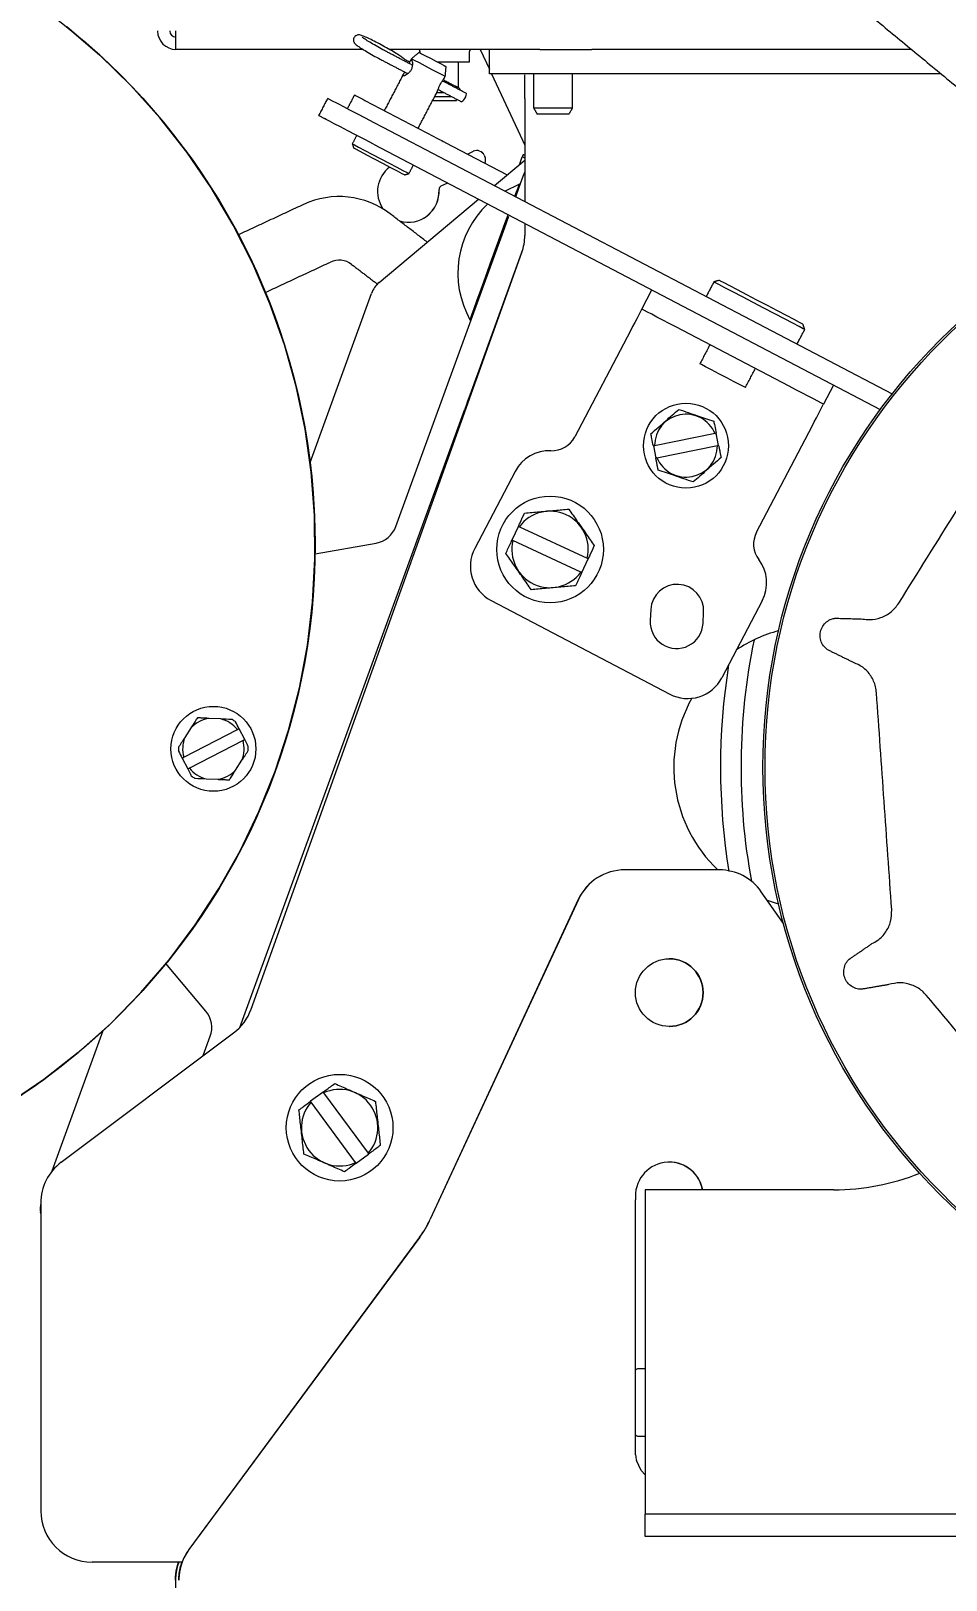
# Model space of a CAD drawing. Header units: inches. Extents: x 14.42 to 22.3, y 12.35 to 20.68.
# Drawn here: x 15.688 to 16.803, y 13.968 to 15.856 of the extents above; entities that cross this region are included whole.
import ezdxf

# ---------------------------------------------------------------- set-up
doc = ezdxf.new("R2010")
doc.units = ezdxf.units.IN
doc.header["$MEASUREMENT"] = 0
doc.header["$PDSIZE"] = -1
doc.layers.add('DIM', color=1, linetype='Continuous')
doc.layers.add('SLD-0', color=7, linetype='Continuous', lineweight=15)
doc.styles.add('SLDTEXTSTYLE0', font='ARIAL.TTF', dxfattribs={"width": 0.7})
doc.dimstyles.new('SLDDIMSTYLE0', dxfattribs={"dimtxt": 0.15, "dimasz": 0.15, "dimexe": 0, "dimexo": 0.0625, "dimgap": 0.0375, "dimtad": 0, "dimtih": 1, "dimtoh": 1, "dimdec": 1, "dimlfac": 4, "dimrnd": 1e-09, "dimzin": 12, "dimdsep": 46, "dimtxsty": 'SLDTEXTSTYLE0', "dimsah": 1, "dimcen": 0.09, "dimadec": 0, "dimazin": 0, "dimtfac": 1, "dimtdec": 1, "dimtofl": 0, "dimtmove": 0, "dimatfit": 3, "dimfxl": 0, "dimtolj": 1, "dimtzin": 12, "dimarcsym": 0})

# ---------------------------------------------------------------- blocks, each defined once
blk = doc.blocks.new('*D12')
at = {"color": 0, "linetype": 'ByBlock', "lineweight": -2}
for p, q in [((14.4165, 15.1681), (14.4165, 12.7742)), ((20.2352, 13.8663), (20.2352, 12.7742)), ((14.5665, 12.7742), (17.0901, 12.7742)), ((20.0852, 12.7742), (17.5615, 12.7742))]:
    blk.add_line(p, q, dxfattribs=at)
at = {"color": 0, "linetype": 'ByBlock'}
for points in [[(14.4165, 12.7742), (14.5665, 12.7992), (14.5665, 12.7492)], [(20.2352, 12.7742), (20.0852, 12.7992), (20.0852, 12.7492)]]:
    blk.add_solid(points, dxfattribs=at)
at = {"layer": 'DEFPOINTS', "color": 0, "linetype": 'ByBlock'}
for p in [(14.4165, 15.2306), (20.2352, 13.9288)]:
    blk.add_point(p, dxfattribs=at)
at = {"color": 0, "linetype": 'ByBlock', "insert": (17.3258, 12.7742), "char_height": 0.15, "attachment_point": 5, "style": 'SLDTEXTSTYLE0'}
blk.add_mtext('23 1/4', dxfattribs=at)

msp = doc.modelspace()

# ---------------------------------------------------------------- linework, layer by layer
at = {"color": 7, "linetype": 'Continuous', "lineweight": 15}
for p, q in [((15.864382, 15.833843), (15.864382, 15.856293)), ((16.092432, 15.833843), (15.864382, 15.833843)), ((16.307983, 15.833843), (16.124387, 15.833843)), ((16.235111, 15.833843), (16.246432, 15.809567)), ((16.246432, 15.803943), (16.246432, 15.833843)), ((16.307983, 15.833843), (16.371432, 15.833843)), ((16.760896, 15.833843), (16.371432, 15.833843)), ((16.182558, 15.818793), (16.222057, 15.818793)), ((16.371432, 15.803943), (16.246432, 15.803943)), ((16.249054, 15.803943), (16.289557, 15.717085)), ((16.289557, 15.773943), (16.289557, 15.803016)), ((16.797133, 15.803943), (16.371432, 15.803943)), ((16.049297, 15.774284), (16.049494, 15.774181)), ((16.049494, 15.774181), (16.056493, 15.770516)), ((16.094751, 15.771647), (16.178848, 15.727609)), ((16.20592, 15.771293), (16.177943, 15.771293)), ((16.179724, 15.776293), (16.200566, 15.776293)), ((16.182387, 15.781293), (16.190848, 15.781293)), ((16.289557, 15.773943), (16.289557, 15.64847)), ((16.038476, 15.753141), (16.038279, 15.753245)), ((16.038476, 15.753141), (16.045476, 15.749476)), ((16.300332, 15.762543), (16.347832, 15.762543)), ((16.343502, 15.755043), (16.304662, 15.755043)), ((16.11633, 15.739182), (16.737376, 15.413966)), ((16.105313, 15.718142), (16.722797, 15.394791)), ((16.192638, 15.720388), (16.26824, 15.680798)), ((16.219622, 15.706257), (16.226835, 15.70962)), ((16.240118, 15.704781), (16.240857, 15.703195)), ((16.240124, 15.704783), (16.240864, 15.703197)), ((16.252709, 15.667766), (16.289557, 15.698685)), ((16.252709, 15.667766), (16.289557, 15.698685)), ((16.282969, 15.693157), (16.28648, 15.702804)), ((16.28648, 15.702804), (16.289557, 15.701685)), ((16.195403, 15.670965), (16.187306, 15.667189)), ((16.1873, 15.667186), (16.187306, 15.667189)), ((16.282948, 15.669709), (16.264632, 15.66083)), ((16.112044, 15.549734), (16.233036, 15.651258)), ((16.112044, 15.549734), (16.233036, 15.651258)), ((16.132302, 15.252157), (16.265077, 15.616953)), ((16.132302, 15.252157), (16.265077, 15.616953)), ((16.265077, 15.616953), (16.270087, 15.630718)), ((16.265077, 15.616953), (16.270087, 15.630718)), ((16.289557, 15.621661), (16.289557, 15.60719)), ((15.955882, 14.664019), (16.285902, 15.58613)), ((16.28696, 15.589362), (16.237689, 15.453992)), ((16.432152, 15.517358), (16.44433, 15.540613)), ((16.027769, 15.33043), (16.102766, 15.536483)), ((16.027769, 15.33043), (16.102766, 15.536483)), ((16.418235, 15.490782), (16.350504, 15.36144)), ((16.611987, 15.423186), (16.473789, 15.495555)), ((16.665801, 15.424637), (16.653624, 15.401383)), ((15.942043, 14.641711), (16.216313, 15.395261)), ((16.571976, 15.245464), (16.639707, 15.374806)), ((16.446282, 15.350479), (16.449245, 15.335774)), ((16.521449, 15.365626), (16.447701, 15.350765)), ((16.450664, 15.33606), (16.524412, 15.350921)), ((16.525831, 15.351207), (16.522868, 15.365912)), ((16.277779, 15.319564), (16.228585, 15.225623)), ((16.28183, 15.252616), (16.273928, 15.235613)), ((16.282918, 15.25211), (16.365758, 15.213611)), ((16.033876, 15.218935), (16.108363, 15.232069)), ((16.033876, 15.218935), (16.108363, 15.232069)), ((16.357856, 15.196608), (16.275016, 15.235107)), ((16.358945, 15.196102), (16.366847, 15.213105)), ((16.248419, 15.162182), (16.466347, 15.048063)), ((16.57898, 15.161837), (16.529787, 15.067896)), ((16.443158, 15.151301), (16.442429, 15.13757)), ((16.506838, 15.134148), (16.507567, 15.147878)), ((15.918958, 15.017725), (15.904613, 15.018418)), ((15.918958, 15.017725), (15.904613, 15.018418)), ((15.873909, 14.971162), (15.939247, 15.004792)), ((15.873909, 14.971162), (15.939247, 15.004792)), ((15.882946, 15.007266), (15.875174, 14.995189)), ((15.882946, 15.007266), (15.875174, 14.995189)), ((15.946112, 14.991455), (15.880774, 14.957825)), ((15.946112, 14.991455), (15.880774, 14.957825)), ((15.948175, 14.992517), (15.94131, 15.005854)), ((15.948175, 14.992517), (15.94131, 15.005854)), ((15.871846, 14.9701), (15.878711, 14.956763)), ((15.871846, 14.9701), (15.878711, 14.956763)), ((15.937074, 14.955351), (15.944847, 14.967427)), ((15.937074, 14.955351), (15.944847, 14.967427)), ((15.901063, 14.944892), (15.915407, 14.944199)), ((15.901063, 14.944892), (15.915407, 14.944199)), ((16.411501, 14.833843), (16.411582, 14.833843)), ((16.526613, 14.833843), (16.411582, 14.833843)), ((16.604875, 14.76854), (16.57781, 14.807192)), ((16.354788, 14.797607), (16.174306, 14.40788)), ((16.354869, 14.797607), (16.174387, 14.40788)), ((15.900771, 14.661716), (15.852153, 14.719656)), ((15.900771, 14.661716), (15.852153, 14.719656)), ((15.713474, 14.466912), (15.775807, 14.638172)), ((15.713474, 14.466912), (15.775807, 14.638172)), ((15.724557, 14.477593), (15.934538, 14.635079)), ((15.897628, 14.607397), (15.906198, 14.63094)), ((15.897628, 14.607397), (15.906198, 14.63094)), ((16.043634, 14.562897), (16.028534, 14.551782)), ((16.044346, 14.56193), (16.098499, 14.488364)), ((16.083399, 14.477248), (16.029246, 14.550815)), ((16.08411, 14.476282), (16.09921, 14.487397)), ((16.436105, 14.443843), (16.436105, 14.078343)), ((16.666105, 14.443843), (16.436105, 14.443843)), ((15.699557, 14.427593), (15.699557, 14.052593)), ((16.424587, 14.260676), (16.424587, 14.431677)), ((15.699557, 14.415117), (15.6994, 14.416004)), ((15.699557, 14.415117), (15.6994, 14.416004)), ((16.161406, 14.386118), (15.880056, 14.005401)), ((16.161487, 14.386118), (15.880137, 14.005401)), ((16.424587, 14.120677), (16.424587, 14.260676)), ((16.436105, 14.225718), (16.427807, 14.225718)), ((16.427807, 14.143468), (16.436105, 14.143468)), ((16.436105, 14.078343), (16.436105, 14.048343)), ((16.436105, 14.021343), (16.436105, 14.048343)), ((16.671105, 14.048343), (16.436105, 14.048343)), ((16.943979, 14.048343), (16.671105, 14.048343)), ((16.671105, 14.021343), (16.436105, 14.021343)), ((16.943979, 14.021343), (16.671105, 14.021343)), ((15.87176, 13.990093), (15.762056, 13.990093)), ((15.867206, 13.988843), (15.867657, 13.990093)), ((15.867738, 13.990093), (15.867287, 13.988843))]:
    msp.add_line(p, q, dxfattribs=at)
at = {"color": 7, "linetype": 'Continuous', "lineweight": 15, "flags": 128}
for points in [[(15.731425, 15.861287), (15.771593, 15.826829), (15.809421, 15.789817), (15.844748, 15.75041), (15.877421, 15.708777), (15.907302, 15.665097), (15.934262, 15.619555), (15.958186, 15.572348), (15.978971, 15.523677), (15.996528, 15.473751), (16.010782, 15.422784), (16.021673, 15.370993), (16.029152, 15.318602), (16.03319, 15.265833), (16.033767, 15.212913), (16.030882, 15.160068), (16.024547, 15.107526), (16.014789, 15.05551), (16.00165, 15.004244), (15.985186, 14.953947), (15.965468, 14.904834), (15.942579, 14.857116), (15.916619, 14.810998), (15.887698, 14.766676), (15.855941, 14.72434), (15.821482, 14.684172), (15.78447, 14.646344), (15.745064, 14.611017), (15.703431, 14.578343), (15.65975, 14.548463)], [(15.65975, 14.548463), (15.703431, 14.578343), (15.745064, 14.611017), (15.78447, 14.646344), (15.821482, 14.684172), (15.855941, 14.72434), (15.887698, 14.766676), (15.916619, 14.810998), (15.942579, 14.857116), (15.965468, 14.904834), (15.985186, 14.953947), (16.00165, 15.004244), (16.014789, 15.05551), (16.024547, 15.107526), (16.030882, 15.160068), (16.033767, 15.212913), (16.03319, 15.265833), (16.029152, 15.318602), (16.021673, 15.370993), (16.010782, 15.422784), (15.996528, 15.473751), (15.978971, 15.523677), (15.958186, 15.572348), (15.934262, 15.619555), (15.907302, 15.665097), (15.877421, 15.708777), (15.844748, 15.75041), (15.809421, 15.789817), (15.771593, 15.826829), (15.731425, 15.861287)], [(16.192581, 15.800846), (16.192319, 15.800983), (16.189518, 15.802449), (16.184048, 15.805314), (16.176741, 15.80914), (16.16871, 15.813346), (16.161177, 15.81729), (16.15529, 15.820373), (16.151944, 15.822125), (16.151387, 15.822417)], [(16.160734, 15.830222), (16.161179, 15.829988), (16.163855, 15.828587), (16.168562, 15.826122), (16.174585, 15.822968), (16.181007, 15.819606), (16.186849, 15.816546), (16.191223, 15.814256), (16.193462, 15.813083), (16.193672, 15.812974)], [(16.056493, 15.770516), (16.058464, 15.769484), (16.062479, 15.767382), (16.068384, 15.764289), (16.075952, 15.760326), (16.084893, 15.755644), (16.094862, 15.750424), (16.105478, 15.744865), (16.11633, 15.739182)], [(16.081974, 15.778338), (16.08214, 15.778251), (16.082799, 15.777906), (16.083938, 15.77731), (16.085512, 15.776485), (16.08746, 15.775465), (16.089709, 15.774288), (16.09217, 15.772998), (16.094751, 15.771647)], [(16.217915, 15.780383), (16.217994, 15.780325), (16.218165, 15.77955), (16.217883, 15.77811), (16.217191, 15.776224), (16.216194, 15.774178), (16.215044, 15.772285), (16.213917, 15.770832), (16.212983, 15.770041), (16.212464, 15.769974)], [(16.105313, 15.718142), (16.09446, 15.723825), (16.083845, 15.729384), (16.073875, 15.734604), (16.064934, 15.739286), (16.057366, 15.74325), (16.051461, 15.746342), (16.047446, 15.748444), (16.045476, 15.749476)], [(16.178848, 15.727609), (16.181448, 15.726247), (16.183968, 15.724928), (16.186311, 15.723701), (16.188387, 15.722614), (16.190116, 15.721708), (16.191431, 15.72102), (16.192283, 15.720574), (16.192638, 15.720388)], [(16.079331, 15.718766), (16.079451, 15.718703), (16.08183, 15.717458), (16.087056, 15.714721), (16.094666, 15.710736), (16.103983, 15.705857), (16.11418, 15.700517), (16.12435, 15.695192), (16.13359, 15.690353), (16.141078, 15.686432), (16.14615, 15.683776), (16.148354, 15.682621), (16.14843, 15.682582)], [(16.14303, 15.680894), (16.142883, 15.680971), (16.14023, 15.682361), (16.13452, 15.685351), (16.126373, 15.689617), (16.11667, 15.694698), (16.106465, 15.700042), (16.096862, 15.705071), (16.088901, 15.709239), (16.083447, 15.712095), (16.08109, 15.71333), (16.081018, 15.713367)], [(16.287443, 15.705448), (16.287436, 15.70543), (16.287397, 15.705322), (16.287325, 15.705124), (16.28722, 15.704837), (16.287084, 15.704462), (16.286915, 15.703997), (16.286713, 15.703445), (16.28648, 15.702804)], [(16.27863, 15.654192), (16.28289, 15.665896), (16.28775, 15.679246), (16.289557, 15.684211)], [(16.27863, 15.654192), (16.28289, 15.665896), (16.28775, 15.679246), (16.289557, 15.684211)], [(16.277513, 15.654777), (16.278788, 15.658279), (16.281331, 15.665264), (16.282707, 15.669047), (16.282948, 15.669709)], [(16.231568, 15.528543), (16.236288, 15.541511), (16.241686, 15.556341), (16.247541, 15.572428), (16.253613, 15.589111), (16.259654, 15.605709), (16.265417, 15.621541), (16.269318, 15.632259)], [(16.53332, 15.543398), (16.525919, 15.547273), (16.521391, 15.549644), (16.519993, 15.550376)], [(16.526742, 15.552486), (16.527818, 15.551923), (16.531974, 15.549747), (16.539002, 15.546066)], [(16.630729, 15.492389), (16.630721, 15.492393), (16.628895, 15.493349), (16.623957, 15.495935), (16.616195, 15.499999), (16.60606, 15.505307), (16.594141, 15.511548), (16.58113, 15.518361), (16.567785, 15.52535), (16.554879, 15.532108), (16.543164, 15.538243), (16.53332, 15.543398)], [(16.539002, 15.546066), (16.548461, 15.541113), (16.559756, 15.535199), (16.572176, 15.528694), (16.584943, 15.522009), (16.597253, 15.515563), (16.608334, 15.50976), (16.617488, 15.504966), (16.624141, 15.501482), (16.627875, 15.499527), (16.628619, 15.499138)], [(16.222753, 15.504323), (16.223225, 15.50562), (16.2249, 15.510223), (16.22772, 15.51797), (16.231568, 15.528543)], [(16.432152, 15.517358), (16.431885, 15.516848), (16.431093, 15.515335), (16.429807, 15.512879), (16.428076, 15.509574), (16.425967, 15.505547), (16.423561, 15.500952), (16.42095, 15.495967), (16.418235, 15.490782)], [(16.473789, 15.495555), (16.465666, 15.499809), (16.457855, 15.503899), (16.450657, 15.507668), (16.444347, 15.510972), (16.439169, 15.513684), (16.435321, 15.515699), (16.432952, 15.516939), (16.432152, 15.517358)], [(16.237689, 15.453992), (16.233519, 15.442534), (16.229509, 15.431517), (16.225813, 15.421363), (16.222574, 15.412463), (16.219915, 15.405159), (16.21794, 15.399732), (16.216723, 15.39639), (16.216313, 15.395261)], [(16.558394, 15.421619), (16.556822, 15.422442), (16.552102, 15.424914), (16.544801, 15.428737), (16.535801, 15.43345), (16.526187, 15.438485), (16.517119, 15.443233), (16.50969, 15.447124), (16.504796, 15.449686), (16.503028, 15.450612), (16.503026, 15.450613)], [(16.653624, 15.401383), (16.652824, 15.401802), (16.650454, 15.403042), (16.646607, 15.405057), (16.641429, 15.407769), (16.635119, 15.411073), (16.627921, 15.414842), (16.62011, 15.418933), (16.611987, 15.423186)], [(16.216313, 15.395261), (16.217441, 15.39485), (16.217443, 15.39485)], [(16.639707, 15.374806), (16.642422, 15.379991), (16.645032, 15.384977), (16.647439, 15.389571), (16.649547, 15.393599), (16.651278, 15.396904), (16.652564, 15.39936), (16.653356, 15.400872), (16.653624, 15.401383)], [(16.585115, 14.79676), (16.594887, 14.793571), (16.598906, 14.792443)], [(16.436105, 14.096316), (16.431509, 14.101936), (16.425872, 14.114051)]]:
    msp.add_lwpolyline(points, dxfattribs=at)
at = {"color": 7, "linetype": 'Continuous', "lineweight": 15}
for centre, radius in [((17.316105, 14.958843), 0.73625), ((17.316105, 14.958843), 0.733708), ((16.486057, 15.350843), 0.05175), ((16.320387, 15.224359), 0.065), ((15.91001, 14.981308), 0.05175), ((15.91001, 14.981308), 0.05175), ((16.465712, 14.684168), 0.04125), ((16.063872, 14.519589), 0.065)]:
    msp.add_circle(centre, radius, dxfattribs=at)
for centre, radius, start, end in [((15.864382, 15.856293), 0.02245, 180, 270), ((15.864382, 15.856293), 0.0075, 180, 270), ((16.159307, 15.831343), 0.0025, 0, 90), ((16.224557, 15.831343), 0.0025, 90, 180), ((16.207685, 15.783834), 0.003397, 2.172184, 62.342647), ((16.231055, 15.700554), 0.01, 25.000679, 114.999704), ((16.231061, 15.700557), 0.01, 24.999484, 115.00034), ((16.147597, 15.660672), 0.037499, 127.448526, 214.551023), ((16.231794, 15.698968), 0.01, 337.008995, 24.999637), ((16.231806, 15.698971), 0.009995, 336.965634, 25.012859), ((16.063208, 15.551757), 0.102687, 52.645975, 115), ((16.147597, 15.660673), 0.0375, 253.292912, 3.995331), ((16.147591, 15.660669), 0.0375, 295.000173, 3.995778), ((16.188991, 15.663561), 0.004, 115.003925, 183.994461), ((16.188997, 15.663564), 0.004, 115.003925, 183.994461), ((16.324336, 15.560997), 0.116324, 133.498683, 209.157421), ((16.227057, 15.60719), 0.0625, 340.307979, 0), ((16.063208, 15.551757), 0.025187, 52.645975, 115), ((16.132131, 15.525795), 0.03125, 130, 160), ((16.132131, 15.525795), 0.03125, 130, 160), ((16.486057, 15.350843), 0.038355, 22.669332, 180.11689), ((16.32282, 15.375937), 0.03125, 267.506418, 332.36081), ((16.486057, 15.350843), 0.038355, 202.669332, 0.11689), ((16.319416, 15.297761), 0.047, 87.506418, 152.36081), ((16.320387, 15.224359), 0.046627, 346.673174, 143.474622), ((16.102936, 15.262845), 0.03125, 280, 340), ((16.102936, 15.262845), 0.03125, 280, 340), ((16.59966, 15.230967), 0.03125, 152.36081, 217.215202), ((16.270222, 15.203819), 0.047, 152.36081, 242.36081), ((16.320387, 15.224359), 0.046627, 166.673174, 323.474622), ((16.537344, 15.183641), 0.047, 332.36081, 37.215202), ((16.475363, 15.149589), 0.03225, 356.958342, 176.958342), ((16.474633, 15.135859), 0.03225, 176.958342, 356.958342), ((16.643416, 14.958843), 0.17225, 104.975374, 123.774219), ((17.318355, 14.9588), 0.76525, 168.282335, 190.447005), ((16.48815, 15.089699), 0.047, 242.36081, 332.36081), ((17.318355, 14.9588), 0.79025, 170.911378, 189.24836), ((16.643416, 14.958843), 0.17225, 150.768077, 226.549331), ((15.91001, 14.981308), 0.0375, 98.274696, 136.195727), ((15.91001, 14.981308), 0.0375, 98.274696, 136.195727), ((15.91001, 14.981308), 0.0375, 38.772171, 76.195727), ((15.91001, 14.981308), 0.0375, 38.772171, 76.195727), ((15.91001, 14.981308), 0.0425, 50.437785, 57.235212), ((15.91001, 14.981308), 0.0425, 50.437785, 57.235212), ((15.91001, 14.981308), 0.0375, 158.274696, 195.698253), ((15.91001, 14.981308), 0.0375, 158.274696, 195.698253), ((15.91001, 14.981308), 0.0375, 338.274696, 15.698253), ((15.91001, 14.981308), 0.0375, 338.274696, 15.698253), ((15.91001, 14.981308), 0.0425, 177.235212, 184.032639), ((15.91001, 14.981308), 0.0425, 177.235212, 184.032639), ((15.91001, 14.981308), 0.0425, 357.235212, 4.032639), ((15.91001, 14.981308), 0.0425, 357.235212, 4.032639), ((15.91001, 14.981308), 0.0375, 218.772171, 256.195727), ((15.91001, 14.981308), 0.0375, 218.772171, 256.195727), ((15.91001, 14.981308), 0.0375, 278.274696, 316.195727), ((15.91001, 14.981308), 0.0375, 278.274696, 316.195727), ((15.91001, 14.981308), 0.0425, 230.437785, 237.235212), ((15.91001, 14.981308), 0.0425, 230.437785, 237.235212), ((16.411501, 14.771343), 0.0625, 90.000091, 155.15104), ((16.411582, 14.771343), 0.0625, 90.000091, 155.15104), ((16.526613, 14.771343), 0.0625, 34.99999, 90.000119), ((16.465631, 14.684168), 0.04125, 270.00019, 89.99981), ((15.876832, 14.641629), 0.03125, 340, 40), ((15.876832, 14.641629), 0.03125, 340, 40), ((15.897038, 14.685079), 0.0625, 306.869898, 340.307979), ((16.063872, 14.519589), 0.046627, 317.956189, 114.757637), ((16.063872, 14.519589), 0.046627, 137.956189, 294.757637), ((15.762057, 14.427593), 0.0625, 126.869898, 180), ((16.465712, 14.436218), 0.041375, 10.619656, 186.30182), ((16.465631, 14.436219), 0.041374, 10.618686, 90.000803), ((16.666105, 14.726343), 0.2825, 270, 291.782628), ((15.730175, 14.42143), 0.03125, 168.464824, 190), ((15.730175, 14.42143), 0.03125, 168.464824, 190), ((16.06085, 14.460424), 0.125032, 323.537287, 335.149988), ((16.06095, 14.460413), 0.125011, 323.536306, 335.15097), ((16.427807, 14.221968), 0.00375, 90, 149.160295), ((16.427807, 14.147218), 0.00375, 210.839705, 270), ((16.465704, 14.125217), 0.041367, 186.301938, 195.660602), ((15.762057, 14.052593), 0.0625, 180, 270), ((15.930325, 13.968254), 0.062505, 143.536931, 160.767164), ((15.930403, 13.968254), 0.062502, 143.535646, 160.766862), ((16.389423, 13.966842), 0.525604, 179.845889, 180.871928)]:
    msp.add_arc(centre, radius, start, end, dxfattribs=at)
for points in [[(16.885146, 15.816566), (16.692313, 15.975674)], [(16.650467, 15.924959), (16.8433, 15.76585)], [(16.152514, 15.814631), (16.120829, 15.831223)], [(16.151387, 15.822417), (16.150111, 15.819981)], [(16.160734, 15.830222), (16.151387, 15.822417)], [(16.161807, 15.831343), (16.161807, 15.82966)], [(16.222057, 15.818793), (16.222057, 15.831343)], [(16.115378, 15.820814), (16.14705, 15.804229)], [(16.141308, 15.80317), (16.118334, 15.759298)], [(16.192581, 15.800846), (16.193672, 15.812974)], [(16.208806, 15.787054), (16.208806, 15.818793)], [(16.208806, 15.787054), (16.208806, 15.818793)], [(16.300332, 15.803943), (16.300332, 15.762543)], [(16.347832, 15.762543), (16.347832, 15.803943)], [(16.183854, 15.784956), (16.212464, 15.769974)], [(16.217915, 15.780383), (16.189304, 15.795365)], [(16.191307, 15.798413), (16.192581, 15.800846)], [(16.209262, 15.786842), (16.204988, 15.788833)], [(16.049297, 15.774284), (16.038279, 15.753245)], [(16.081974, 15.778338), (16.073276, 15.761727)], [(16.159528, 15.737726), (16.182507, 15.781609)], [(16.177504, 15.772054), (16.177943, 15.771293)], [(16.20592, 15.771293), (16.206854, 15.772911)], [(16.300332, 15.762543), (16.304662, 15.755043)], [(16.343502, 15.755043), (16.347832, 15.762543)], [(16.084665, 15.728954), (16.079331, 15.718766)], [(16.079331, 15.718766), (16.081018, 15.713367)], [(16.14843, 15.682582), (16.153765, 15.69277)], [(16.289557, 15.704683), (16.287444, 15.705452)], [(16.14303, 15.680894), (16.14843, 15.682582)], [(16.284123, 15.669282), (16.282948, 15.669709)], [(16.01981, 15.644824), (15.940552, 15.607865)], [(16.170663, 15.598921), (16.125513, 15.633384)], [(15.973382, 15.537662), (16.052563, 15.574585)], [(16.07849, 15.571779), (16.109926, 15.547784)], [(16.519993, 15.550376), (16.510715, 15.532659)], [(16.526742, 15.552486), (16.519993, 15.550376)], [(16.222753, 15.504323), (16.223927, 15.503896)], [(16.621451, 15.474671), (16.630729, 15.492389)], [(16.630729, 15.492389), (16.628619, 15.499138)], [(16.515204, 15.473867), (16.503026, 15.450613)], [(16.558394, 15.421619), (16.570572, 15.444874)], [(16.446282, 15.350479), (16.447701, 15.350765)], [(16.521449, 15.365626), (16.522868, 15.365912)], [(16.525831, 15.351207), (16.524412, 15.350921)], [(16.525831, 15.351207), (16.528805, 15.336451)], [(16.450664, 15.33606), (16.449245, 15.335774)], [(16.452219, 15.321018), (16.449245, 15.335774)], [(16.28183, 15.252616), (16.282918, 15.25211)], [(16.275016, 15.235107), (16.273928, 15.235613)], [(16.365758, 15.213611), (16.366847, 15.213105)], [(16.358945, 15.196102), (16.357856, 15.196608)], [(16.668251, 15.140593), (16.701651, 15.139554)], [(16.688646, 15.087317), (16.658658, 15.102059)], [(15.904613, 15.018418), (15.890561, 15.019097)], [(15.904613, 15.018418), (15.890561, 15.019097)], [(15.875174, 14.995189), (15.86756, 14.983358)], [(15.875174, 14.995189), (15.86756, 14.983358)], [(15.944847, 14.967427), (15.952461, 14.979258)], [(15.944847, 14.967427), (15.952461, 14.979258)], [(15.915407, 14.944199), (15.92946, 14.94352)], [(15.915407, 14.944199), (15.92946, 14.94352)], [(16.68515, 14.725083), (16.712782, 14.743875)], [(16.732965, 14.69397), (16.700039, 14.68827)], [(16.043634, 14.562897), (16.044346, 14.56193)], [(16.029246, 14.550815), (16.028534, 14.551782)], [(16.098499, 14.488364), (16.09921, 14.487397)], [(16.08411, 14.476282), (16.083399, 14.477248)]]:
    msp.add_open_spline(points, degree=1, dxfattribs=at)
for points, knots in [([(16.141664, 15.822913), (16.141022, 15.823408), (16.139193, 15.824817), (16.134588, 15.827835), (16.127325, 15.832223), (16.1188, 15.837053), (16.110042, 15.841757), (16.101854, 15.8459), (16.094987, 15.849108), (16.090789, 15.850745), (16.088528, 15.851396), (16.086396, 15.851541), (16.084318, 15.851048), (16.082455, 15.849822), (16.081117, 15.847906), (16.080633, 15.845757), (16.080858, 15.843865), (16.081446, 15.842428), (16.082199, 15.841312), (16.083335, 15.840089), (16.085304, 15.838484), (16.089559, 15.835551), (16.096457, 15.831304), (16.104659, 15.826584), (16.111161, 15.823033), (16.114613, 15.821216), (16.115378, 15.820814)], [0, 0, 0, 0, 0.03484376, 0.09921786, 0.16687322, 0.23309899, 0.29902687, 0.36501418, 0.43137371, 0.49918038, 0.53672767, 0.55601052, 0.57132483, 0.58720065, 0.60367759, 0.61992203, 0.63331553, 0.6457264, 0.65865618, 0.67659804, 0.71903702, 0.7842454, 0.8531498, 0.91958852, 0.98217867, 1, 1, 1, 1]), ([(16.120829, 15.831223), (16.119397, 15.831979), (16.115211, 15.834191), (16.108107, 15.838133), (16.100535, 15.842556), (16.094848, 15.84617), (16.092132, 15.848031), (16.091165, 15.848946), (16.091304, 15.848782), (16.091321, 15.848761)], [0, 0, 0, 0, 0.10701518, 0.3128146, 0.51902537, 0.72364088, 0.89469616, 0.98648981, 1, 1, 1, 1]), ([(16.149315, 15.818084), (16.148504, 15.81855), (16.146179, 15.819886), (16.143583, 15.821534), (16.142056, 15.822601), (16.141732, 15.822859), (16.141664, 15.822913)], [0, 0, 0, 0, 0.21202997, 0.60804334, 0.9167146, 1, 1, 1, 1]), ([(16.151364, 15.821018), (16.151597, 15.820773), (16.152064, 15.820283), (16.152571, 15.81812), (16.152713, 15.81516), (16.15217, 15.811618), (16.15071, 15.808206), (16.148609, 15.805455), (16.146181, 15.803358), (16.143695, 15.801915), (16.141729, 15.801304), (16.140804, 15.801571), (16.140931, 15.802572), (16.141816, 15.804057), (16.142828, 15.805505), (16.143306, 15.806189)], [0, 0, 0, 0, 0.07551597, 0.15087455, 0.23046328, 0.31534703, 0.39532566, 0.46702138, 0.54044637, 0.62208477, 0.70669957, 0.78478882, 0.85763544, 0.93274321, 1, 1, 1, 1]), ([(16.148753, 15.8166), (16.148974, 15.817187), (16.14957, 15.818778), (16.150288, 15.820495), (16.150936, 15.821165), (16.151282, 15.821046), (16.151364, 15.821018)], [0, 0, 0, 0, 0.20268754, 0.54879567, 0.89308507, 1, 1, 1, 1]), ([(16.182465, 15.781631), (16.182557, 15.781782), (16.182918, 15.782369), (16.183647, 15.784483), (16.184852, 15.787614), (16.18646, 15.790958), (16.188263, 15.793883), (16.189921, 15.7963), (16.191087, 15.797863), (16.191253, 15.798362), (16.191275, 15.79843)], [0, 0, 0, 0, 0.05358642, 0.20920771, 0.37518264, 0.53156388, 0.67175592, 0.81532199, 0.9749508, 1, 1, 1, 1]), ([(16.204988, 15.788833), (16.204141, 15.789236), (16.201929, 15.790287), (16.19748, 15.792576), (16.193443, 15.794776), (16.191314, 15.795986), (16.190849, 15.796251)], [0, 0, 0, 0, 0.21272572, 0.55603474, 0.90304754, 1, 1, 1, 1]), ([(16.443309, 15.365235), (16.449327, 15.37054), (16.46063, 15.380502), (16.471884, 15.390422), (16.477146, 15.39506)], [0, 0, 0, 0, 0.53244667, 1, 1, 1, 1]), ([(16.477146, 15.39506), (16.484749, 15.3925), (16.499029, 15.387693), (16.513247, 15.382906), (16.519894, 15.380668)], [0, 0, 0, 0, 0.532444794, 1, 1, 1, 1]), ([(16.519894, 15.380668), (16.520271, 15.3788), (16.521249, 15.373948), (16.522251, 15.368972), (16.522868, 15.365912)], [0, 0, 0, 0, 0.38506308, 1, 1, 1, 1]), ([(16.745415, 15.158839), (16.768813, 15.196313), (16.815635, 15.271301), (16.862457, 15.346289), (16.885881, 15.383804)], [0, 0, 0, 0, 0.49972448, 1, 1, 1, 1]), ([(16.446282, 15.350479), (16.445666, 15.353539), (16.444663, 15.358515), (16.443685, 15.363367), (16.443309, 15.365235)], [0, 0, 0, 0, 0.61493692, 1, 1, 1, 1]), ([(16.528805, 15.336451), (16.522786, 15.331147), (16.511483, 15.321184), (16.500229, 15.311264), (16.494967, 15.306626)], [0, 0, 0, 0, 0.53244413, 1, 1, 1, 1]), ([(16.494967, 15.306626), (16.487364, 15.309186), (16.473084, 15.313994), (16.458866, 15.31878), (16.452219, 15.321018)], [0, 0, 0, 0, 0.532444794, 1, 1, 1, 1]), ([(16.28183, 15.252616), (16.282465, 15.253983), (16.284976, 15.259387), (16.287442, 15.264693), (16.289285, 15.268657)], [0, 0, 0, 0, 0.25291568, 1, 1, 1, 1]), ([(16.289285, 15.268657), (16.295264, 15.269188), (16.307399, 15.270265), (16.325753, 15.271895), (16.337552, 15.272942), (16.343199, 15.273444)], [0, 0, 0, 0, 0.33615338, 0.68226354, 1, 1, 1, 1]), ([(16.343199, 15.273444), (16.346648, 15.268531), (16.353649, 15.25856), (16.364237, 15.24348), (16.371044, 15.233786), (16.374302, 15.229146)], [0, 0, 0, 0, 0.33615179, 0.68226097, 1, 1, 1, 1]), ([(16.266473, 15.219572), (16.26743, 15.221632), (16.269888, 15.226921), (16.272396, 15.232318), (16.273928, 15.235613)], [0, 0, 0, 0, 0.389534328, 1, 1, 1, 1]), ([(16.297576, 15.175274), (16.294126, 15.180187), (16.287126, 15.190157), (16.276537, 15.205238), (16.269731, 15.214932), (16.266473, 15.219572)], [0, 0, 0, 0, 0.33615177, 0.68226314, 1, 1, 1, 1]), ([(16.374302, 15.229146), (16.37246, 15.225182), (16.369994, 15.219876), (16.367482, 15.214472), (16.366847, 15.213105)], [0, 0, 0, 0, 0.74709164, 1, 1, 1, 1]), ([(16.35149, 15.180061), (16.345511, 15.17953), (16.333376, 15.178453), (16.315022, 15.176823), (16.303223, 15.175775), (16.297576, 15.175274)], [0, 0, 0, 0, 0.33615338, 0.6822633, 1, 1, 1, 1]), ([(16.358945, 15.196102), (16.357414, 15.192807), (16.354905, 15.18741), (16.352448, 15.182121), (16.35149, 15.180061)], [0, 0, 0, 0, 0.61047293, 1, 1, 1, 1]), ([(16.701651, 15.139554), (16.704335, 15.139215), (16.711724, 15.13828), (16.723887, 15.14064), (16.736696, 15.147494), (16.742505, 15.155053), (16.745415, 15.158839)], [0, 0, 0, 0, 0.15997566, 0.44044172, 0.71969491, 1, 1, 1, 1]), ([(16.658658, 15.102059), (16.656834, 15.10361), (16.653219, 15.106683), (16.650052, 15.113348), (16.649168, 15.120585), (16.650764, 15.127701), (16.654591, 15.133848), (16.660201, 15.138365), (16.665091, 15.14015), (16.667826, 15.140533), (16.668251, 15.140593)], [0, 0, 0, 0, 0.14376209, 0.28488561, 0.42260655, 0.55813396, 0.69383946, 0.83196242, 0.97383673, 1, 1, 1, 1]), ([(16.71826, 15.049764), (16.717959, 15.052219), (16.71707, 15.059444), (16.711934, 15.07065), (16.702014, 15.081603), (16.693097, 15.085415), (16.688646, 15.087317)], [0, 0, 0, 0, 0.14628594, 0.43046445, 0.71573385, 1, 1, 1, 1]), ([(16.736853, 14.7852), (16.733756, 14.82927), (16.727558, 14.917458), (16.721361, 15.005646), (16.71826, 15.049764)], [0, 0, 0, 0, 0.49972459, 1, 1, 1, 1]), ([(15.890561, 15.019097), (15.890103, 15.018386), (15.887608, 15.01451), (15.885042, 15.010522), (15.882946, 15.007266)], [0, 0, 0, 0, 0.18327113, 1, 1, 1, 1]), ([(15.890561, 15.019097), (15.890103, 15.018386), (15.887608, 15.01451), (15.885042, 15.010522), (15.882946, 15.007266)], [0, 0, 0, 0, 0.18327113, 1, 1, 1, 1]), ([(15.933011, 15.017047), (15.932714, 15.017061), (15.928116, 15.017283), (15.923384, 15.017511), (15.918958, 15.017725)], [0, 0, 0, 0, 0.06456434, 1, 1, 1, 1]), ([(15.933011, 15.017047), (15.932714, 15.017061), (15.928116, 15.017283), (15.923384, 15.017511), (15.918958, 15.017725)], [0, 0, 0, 0, 0.06456434, 1, 1, 1, 1]), ([(15.94131, 15.005854), (15.941255, 15.005961), (15.939833, 15.008724), (15.938429, 15.011451), (15.937079, 15.014073)], [0, 0, 0, 0, 0.038736824, 1, 1, 1, 1]), ([(15.94131, 15.005854), (15.941255, 15.005961), (15.939833, 15.008724), (15.938429, 15.011451), (15.937079, 15.014073)], [0, 0, 0, 0, 0.038736824, 1, 1, 1, 1]), ([(15.939247, 15.004792), (15.939546, 15.004946), (15.940234, 15.0053), (15.940921, 15.005654), (15.94131, 15.005854)], [0, 0, 0, 0, 0.43475644, 1, 1, 1, 1]), ([(15.939247, 15.004792), (15.939546, 15.004946), (15.940234, 15.0053), (15.940921, 15.005654), (15.94131, 15.005854)], [0, 0, 0, 0, 0.43475644, 1, 1, 1, 1]), ([(15.948175, 14.992517), (15.947786, 14.992317), (15.947098, 14.991963), (15.946411, 14.991609), (15.946112, 14.991455)], [0, 0, 0, 0, 0.56524356, 1, 1, 1, 1]), ([(15.948175, 14.992517), (15.947786, 14.992317), (15.947098, 14.991963), (15.946411, 14.991609), (15.946112, 14.991455)], [0, 0, 0, 0, 0.56524356, 1, 1, 1, 1]), ([(15.952405, 14.984297), (15.952101, 14.984887), (15.950704, 14.987601), (15.949285, 14.990359), (15.948175, 14.992517)], [0, 0, 0, 0, 0.2173649, 1, 1, 1, 1]), ([(15.952405, 14.984297), (15.952101, 14.984887), (15.950704, 14.987601), (15.949285, 14.990359), (15.948175, 14.992517)], [0, 0, 0, 0, 0.2173649, 1, 1, 1, 1]), ([(15.867616, 14.97832), (15.868965, 14.975698), (15.87037, 14.97297), (15.871791, 14.970207), (15.871846, 14.9701)], [0, 0, 0, 0, 0.96126263, 1, 1, 1, 1]), ([(15.867616, 14.97832), (15.868965, 14.975698), (15.87037, 14.97297), (15.871791, 14.970207), (15.871846, 14.9701)], [0, 0, 0, 0, 0.96126263, 1, 1, 1, 1]), ([(15.871846, 14.9701), (15.872235, 14.9703), (15.872922, 14.970654), (15.87361, 14.971008), (15.873909, 14.971162)], [0, 0, 0, 0, 0.56523404, 1, 1, 1, 1]), ([(15.871846, 14.9701), (15.872235, 14.9703), (15.872922, 14.970654), (15.87361, 14.971008), (15.873909, 14.971162)], [0, 0, 0, 0, 0.56523404, 1, 1, 1, 1]), ([(15.880774, 14.957825), (15.880475, 14.957671), (15.879787, 14.957317), (15.8791, 14.956963), (15.878711, 14.956763)], [0, 0, 0, 0, 0.43475644, 1, 1, 1, 1]), ([(15.880774, 14.957825), (15.880475, 14.957671), (15.879787, 14.957317), (15.8791, 14.956963), (15.878711, 14.956763)], [0, 0, 0, 0, 0.43475644, 1, 1, 1, 1]), ([(15.878711, 14.956763), (15.879822, 14.954605), (15.881241, 14.951848), (15.882638, 14.949134), (15.882941, 14.948544)], [0, 0, 0, 0, 0.782621483, 1, 1, 1, 1]), ([(15.878711, 14.956763), (15.879822, 14.954605), (15.881241, 14.951848), (15.882638, 14.949134), (15.882941, 14.948544)], [0, 0, 0, 0, 0.782621483, 1, 1, 1, 1]), ([(15.92946, 14.94352), (15.929917, 14.944231), (15.932412, 14.948107), (15.934979, 14.952094), (15.937074, 14.955351)], [0, 0, 0, 0, 0.18327944, 1, 1, 1, 1]), ([(15.92946, 14.94352), (15.929917, 14.944231), (15.932412, 14.948107), (15.934979, 14.952094), (15.937074, 14.955351)], [0, 0, 0, 0, 0.18327944, 1, 1, 1, 1]), ([(15.88701, 14.94557), (15.887307, 14.945556), (15.891904, 14.945333), (15.896636, 14.945105), (15.901063, 14.944892)], [0, 0, 0, 0, 0.06456482, 1, 1, 1, 1]), ([(15.88701, 14.94557), (15.887307, 14.945556), (15.891904, 14.945333), (15.896636, 14.945105), (15.901063, 14.944892)], [0, 0, 0, 0, 0.06456482, 1, 1, 1, 1]), ([(16.712782, 14.743875), (16.715153, 14.745177), (16.72168, 14.748764), (16.730133, 14.757823), (16.736467, 14.770896), (16.736724, 14.780426), (16.736853, 14.7852)], [0, 0, 0, 0, 0.15997409, 0.44043741, 0.71969316, 1, 1, 1, 1]), ([(16.700039, 14.68827), (16.697652, 14.688452), (16.692921, 14.688814), (16.686441, 14.692344), (16.681472, 14.697679), (16.678581, 14.704374), (16.678064, 14.711597), (16.679947, 14.718549), (16.682855, 14.722867), (16.684841, 14.724784), (16.68515, 14.725083)], [0, 0, 0, 0, 0.14376177, 0.28488483, 0.42260543, 0.55813515, 0.6938415, 0.83196271, 0.97383563, 1, 1, 1, 1]), ([(16.778997, 14.680995), (16.777309, 14.682804), (16.772344, 14.688127), (16.761602, 14.694174), (16.747138, 14.697204), (16.737684, 14.695047), (16.732965, 14.69397)], [0, 0, 0, 0, 0.14628358, 0.43046309, 0.71573387, 1, 1, 1, 1]), ([(16.949545, 14.477888), (16.921136, 14.51172), (16.864286, 14.579423), (16.807437, 14.647125), (16.778997, 14.680995)], [0, 0, 0, 0, 0.499724149, 1, 1, 1, 1]), ([(16.043634, 14.562897), (16.044848, 14.563791), (16.049647, 14.567323), (16.054359, 14.570792), (16.057879, 14.573383)], [0, 0, 0, 0, 0.252906116, 1, 1, 1, 1]), ([(16.057879, 14.573383), (16.063378, 14.570976), (16.074538, 14.56609), (16.091418, 14.5587), (16.102269, 14.55395), (16.107462, 14.551676)], [0, 0, 0, 0, 0.33615302, 0.68226494, 1, 1, 1, 1]), ([(16.014289, 14.541296), (16.016118, 14.542643), (16.020815, 14.5461), (16.025608, 14.549628), (16.028534, 14.551782)], [0, 0, 0, 0, 0.389533108, 1, 1, 1, 1]), ([(16.020282, 14.487502), (16.019617, 14.493468), (16.018268, 14.505576), (16.016228, 14.523889), (16.014917, 14.535662), (16.014289, 14.541296)], [0, 0, 0, 0, 0.33615282, 0.68226177, 1, 1, 1, 1]), ([(16.107462, 14.551676), (16.108127, 14.545711), (16.109476, 14.533603), (16.111516, 14.515289), (16.112828, 14.503517), (16.113455, 14.497883)], [0, 0, 0, 0, 0.33615282, 0.68226177, 1, 1, 1, 1]), ([(16.069865, 14.465796), (16.064366, 14.468203), (16.053206, 14.473089), (16.036326, 14.480478), (16.025475, 14.485229), (16.020282, 14.487502)], [0, 0, 0, 0, 0.336153727, 0.682264211, 1, 1, 1, 1]), ([(16.113455, 14.497883), (16.109935, 14.495291), (16.105223, 14.491823), (16.100424, 14.48829), (16.09921, 14.487397)], [0, 0, 0, 0, 0.74708055, 1, 1, 1, 1]), ([(16.08411, 14.476282), (16.081184, 14.474128), (16.076391, 14.4706), (16.071695, 14.467142), (16.069865, 14.465796)], [0, 0, 0, 0, 0.61047184, 1, 1, 1, 1]), ([(15.863728, 13.968255), (15.863999, 13.973099), (15.864386, 13.980006), (15.866557, 13.98681), (15.867206, 13.988843)], [0, 0, 0, 0, 0.70121526, 1, 1, 1, 1]), ([(15.867287, 13.988843), (15.866382, 13.985817), (15.864573, 13.97976), (15.863878, 13.9727), (15.863834, 13.969288), (15.863821, 13.968255)], [0, 0, 0, 0, 0.410569952, 0.821546455, 1, 1, 1, 1]), ([(15.867798, 13.968255), (15.86788, 13.970752), (15.868045, 13.975748), (15.869484, 13.983259), (15.870885, 13.987546), (15.871309, 13.988843)], [0, 0, 0, 0, 0.41060596, 0.82160191, 1, 1, 1, 1]), ([(15.87139, 13.988843), (15.870034, 13.983984), (15.8681, 13.977054), (15.867939, 13.970279), (15.867891, 13.968255)], [0, 0, 0, 0, 0.701228, 1, 1, 1, 1])]:
    msp.add_open_spline(points, degree=3, knots=knots, dxfattribs=at)
at = {"layer": 'SLD-0'}
msp.add_circle((15.225209, 15.230555), 0.80875, dxfattribs=at)

# ---------------------------------------------------------------- dimensions: what is measured, and where the dimension line sits
at = {"layer": 'DIM'}
dim = msp.add_linear_dim(base=(14.416459, 12.774193), p1=(20.235223, 13.928843), p2=(14.416459, 15.230555), dimstyle='SLDDIMSTYLE0', override={"dimdec": 4, "dimlunit": 5, "dimfrac": 2}, dxfattribs=at)
dim.commit()
dim.dimension.update_dxf_attribs({"geometry": '*D12', "text_midpoint": (17.325841, 12.774193)})

doc.saveas('drawing.dxf')
